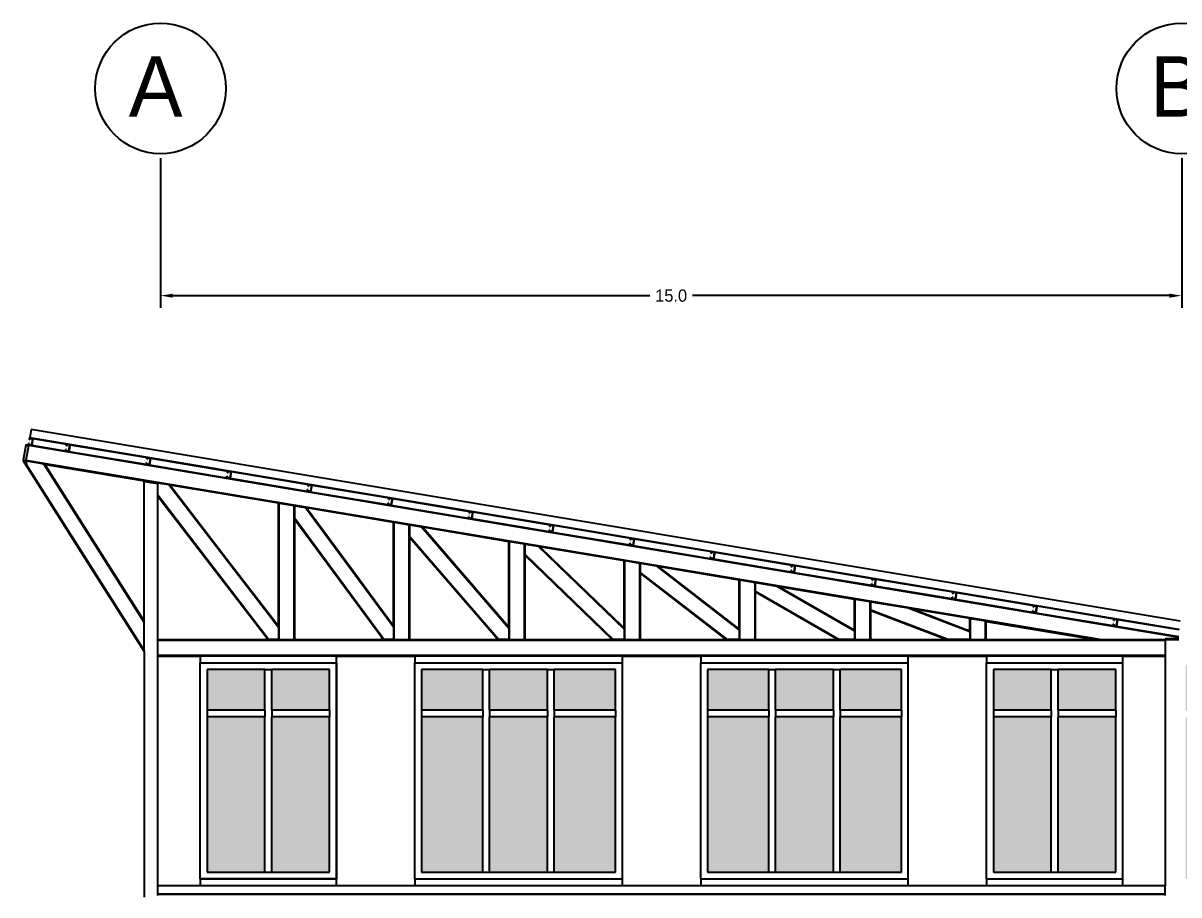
# Model space of a CAD drawing. Header units: metres. Extents: x -57 to 501, y 45 to 307.
# Drawn here: x 57.44 to 74.42, y 253.26 to 266.05 of the extents above; entities that cross this region are included whole.
import ezdxf

# ---------------------------------------------------------------- set-up
doc = ezdxf.new("R2010")
doc.units = ezdxf.units.M
doc.layers.add('atras', color=7, linetype='Continuous')
doc.dimstyles.get("Standard").update_dxf_attribs({"dimtxt": 0.18, "dimasz": 0.18, "dimexe": 0.18, "dimexo": 0.0625, "dimgap": 0.09, "dimtad": 0, "dimtih": 1, "dimtoh": 1, "dimdec": 1, "dimzin": 0, "dimdsep": 46, "dimtxsty": 'Standard', "dimcen": 0.09, "dimadec": 0, "dimazin": 0, "dimtfac": 1, "dimtdec": 1, "dimtofl": 0, "dimtmove": 0, "dimatfit": 3, "dimfxl": 1, "dimtolj": 1, "dimtzin": 0, "dimarcsym": 0})

# ---------------------------------------------------------------- blocks, each defined once
blk = doc.blocks.new('*D14')
at = {"layer": 'atras', "color": 0, "lineweight": -2, "transparency": 16777216}
for p, q in [((59.461, 264.074), (59.461, 261.874)), ((74.461, 264.074), (74.461, 261.874)), ((59.641, 262.054), (66.646, 262.054)), ((74.281, 262.054), (67.276, 262.054))]:
    blk.add_line(p, q, dxfattribs=at)
at = {"layer": 'atras', "color": 0, "transparency": 16777216}
for points in [[(59.641, 262.084), (59.641, 262.024), (59.461, 262.054)], [(74.281, 262.084), (74.281, 262.024), (74.461, 262.054)]]:
    blk.add_solid(points, dxfattribs=at)
at = {"layer": 'Defpoints', "color": 0, "transparency": 16777216}
for p in [(59.461, 264.137), (74.461, 264.137), (74.461, 262.054)]:
    blk.add_point(p, dxfattribs=at)
at = {"layer": 'atras', "color": 0, "transparency": 16777216, "insert": (66.961, 262.054), "char_height": 0.18, "attachment_point": 5}
blk.add_mtext('\\A1;15.0', dxfattribs=at)

msp = doc.modelspace()

# ---------------------------------------------------------------- hatches: boundary and pattern name
h = msp.add_hatch(color=256)
h.dxf.hatch_style = 1
h.set_gradient(color1=(199, 200, 202), tint=1, name='CURVED')
h.paths.add_polyline_path([(90.945, 256.566), (90.095, 256.566), (90.095, 255.971), (90.945, 255.971)])
h.paths.add_polyline_path([(91.895, 256.566), (91.045, 256.566), (91.045, 255.971), (91.895, 255.971)])
h.paths.add_polyline_path([(90.945, 255.871), (90.095, 255.871), (90.095, 253.591), (90.945, 253.591)])
h.paths.add_polyline_path([(91.895, 255.871), (91.045, 255.871), (91.045, 253.591), (91.895, 253.591)])
h.paths.add_polyline_path([(83.545, 256.566), (82.695, 256.566), (82.695, 255.971), (83.545, 255.971)])
h.paths.add_polyline_path([(84.545, 256.566), (83.645, 256.566), (83.645, 255.971), (84.545, 255.971)])
h.paths.add_polyline_path([(83.545, 255.871), (82.695, 255.871), (82.695, 253.591), (83.545, 253.591)])
h.paths.add_polyline_path([(84.545, 255.871), (83.645, 255.871), (83.645, 253.591), (84.545, 253.591)])
h.paths.add_polyline_path([(86.795, 256.566), (85.895, 256.566), (85.895, 255.971), (86.795, 255.971)])
h.paths.add_polyline_path([(87.745, 256.566), (86.895, 256.566), (86.895, 255.971), (87.745, 255.971)])
h.paths.add_polyline_path([(86.795, 255.871), (85.895, 255.871), (85.895, 253.591), (86.795, 253.591)])
h.paths.add_polyline_path([(87.745, 255.871), (86.895, 255.871), (86.895, 253.591), (87.745, 253.591)])
h.paths.add_polyline_path([(88.745, 256.566), (87.845, 256.566), (87.845, 255.971), (88.745, 255.971)])
h.paths.add_polyline_path([(88.745, 255.871), (87.845, 255.871), (87.845, 253.591), (88.745, 253.591)])
h.paths.add_polyline_path([(79.395, 256.566), (78.545, 256.566), (78.545, 255.971), (79.395, 255.971)])
h.paths.add_polyline_path([(80.345, 256.566), (79.495, 256.566), (79.495, 255.971), (80.345, 255.971)])
h.paths.add_polyline_path([(79.395, 255.871), (78.545, 255.871), (78.545, 253.591), (79.395, 253.591)])
h.paths.add_polyline_path([(80.345, 255.871), (79.495, 255.871), (79.495, 253.591), (80.345, 253.591)])
h.paths.add_polyline_path([(82.595, 256.566), (81.695, 256.566), (81.695, 255.971), (82.595, 255.971)])
h.paths.add_polyline_path([(82.595, 255.871), (81.695, 255.871), (81.695, 253.591), (82.595, 253.591)])
h.paths.add_polyline_path([(73.495, 255.871), (72.645, 255.871), (72.645, 253.591), (73.495, 253.591)])
h.paths.add_polyline_path([(75.449, 256.656), (74.532, 256.656), (74.532, 256.641), (74.532, 256.626), (74.52, 256.64), (74.52, 255.962), (74.532, 255.962), (75.449, 255.962)])
h.paths.add_polyline_path([(76.484, 256.656), (75.561, 256.656), (75.549, 256.656), (75.549, 255.962), (75.561, 255.962), (76.478, 255.962), (76.484, 255.962)])
h.paths.add_polyline_path([(77.52, 256.656), (76.59, 256.656), (76.584, 256.656), (76.584, 255.962), (76.59, 255.962), (77.514, 255.962), (77.52, 255.962)])
h.paths.add_polyline_path([(75.449, 255.862), (74.52, 255.862), (74.52, 253.491), (75.449, 253.491)])
h.paths.add_polyline_path([(76.484, 255.862), (76.478, 255.862), (75.555, 255.862), (75.549, 255.862), (75.549, 255.769), (75.549, 255.754), (75.549, 255.407), (75.549, 255.392), (75.549, 253.491), (75.555, 253.491), (76.484, 253.491)])
h.paths.add_polyline_path([(77.52, 255.862), (77.514, 255.862), (76.59, 255.862), (76.59, 254.506), (76.59, 254.49), (76.59, 254.144), (76.59, 254.129), (76.59, 253.491), (77.52, 253.491)])
h.paths.add_polyline_path([(60.995, 256.566), (60.145, 256.566), (60.145, 255.971), (60.995, 255.971)])
h.paths.add_polyline_path([(61.945, 256.566), (61.095, 256.566), (61.095, 255.971), (61.945, 255.971)])
h.paths.add_polyline_path([(60.995, 255.871), (60.145, 255.871), (60.145, 253.591), (60.995, 253.591)])
h.paths.add_polyline_path([(61.945, 255.871), (61.095, 255.871), (61.095, 253.591), (61.945, 253.591)])
h.paths.add_polyline_path([(64.195, 256.566), (63.295, 256.566), (63.295, 255.971), (64.195, 255.971)])
h.paths.add_polyline_path([(65.145, 256.566), (64.295, 256.566), (64.295, 255.971), (65.145, 255.971)])
h.paths.add_polyline_path([(66.145, 256.566), (65.245, 256.566), (65.245, 255.971), (66.145, 255.971)])
h.paths.add_polyline_path([(64.195, 255.871), (63.295, 255.871), (63.295, 253.591), (64.195, 253.591)])
h.paths.add_polyline_path([(65.145, 255.871), (64.295, 255.871), (64.295, 253.591), (65.145, 253.591)])
h.paths.add_polyline_path([(66.145, 255.871), (65.245, 255.871), (65.245, 253.591), (66.145, 253.591)])
h.paths.add_polyline_path([(68.395, 256.566), (67.495, 256.566), (67.495, 255.971), (68.395, 255.971)])
h.paths.add_polyline_path([(69.345, 256.566), (68.495, 256.566), (68.495, 255.971), (69.345, 255.971)])
h.paths.add_polyline_path([(70.345, 256.566), (69.445, 256.566), (69.445, 255.971), (70.345, 255.971)])
h.paths.add_polyline_path([(68.395, 255.871), (67.495, 255.871), (67.495, 253.591), (68.395, 253.591)])
h.paths.add_polyline_path([(69.345, 255.871), (68.495, 255.871), (68.495, 253.591), (69.345, 253.591)])
h.paths.add_polyline_path([(70.345, 255.871), (69.445, 255.871), (69.445, 253.591), (70.345, 253.591)])
h.paths.add_polyline_path([(72.545, 256.566), (71.695, 256.566), (71.695, 255.971), (72.545, 255.971)])
h.paths.add_polyline_path([(73.495, 256.566), (72.645, 256.566), (72.645, 255.971), (73.495, 255.971)])
h.paths.add_polyline_path([(72.545, 255.871), (71.695, 255.871), (71.695, 253.591), (72.545, 253.591)])

# ---------------------------------------------------------------- linework, layer by layer
at = {"layer": 'atras', "color": 251, "true_color": 0x636466}
for p, q in [((57.534, 259.941), (57.538, 259.965)), ((57.534, 259.941), (57.539, 259.94)), ((57.539, 259.971), (57.538, 259.965)), ((57.538, 259.965), (57.587, 259.957)), ((57.559, 260.089), (57.539, 259.971)), ((57.559, 260.089), (57.539, 259.971)), ((57.539, 259.971), (74.419, 257.158)), ((57.539, 259.94), (57.542, 259.959)), ((57.542, 259.959), (57.582, 259.953)), ((69.77, 258.054), (57.559, 260.089)), ((57.582, 259.953), (57.567, 259.864)), ((57.587, 259.957), (57.571, 259.858)), ((57.587, 259.957), (58.082, 259.874)), ((57.48, 259.857), (57.444, 259.64)), ((57.482, 259.867), (57.48, 259.857)), ((57.48, 259.857), (57.519, 259.85)), ((57.482, 259.867), (57.521, 259.86)), ((57.519, 259.85), (57.484, 259.64)), ((57.52, 259.857), (57.519, 259.85)), ((57.521, 259.86), (57.52, 259.857)), ((57.52, 259.857), (74.42, 257.04)), ((57.522, 259.867), (57.521, 259.86)), ((57.522, 259.867), (57.526, 259.891)), ((57.571, 259.858), (57.522, 259.867)), ((57.531, 259.89), (57.526, 259.891)), ((57.527, 259.871), (57.531, 259.89)), ((57.567, 259.864), (57.527, 259.871)), ((57.571, 259.858), (58.066, 259.776)), ((58.066, 259.776), (58.07, 259.801)), ((58.115, 259.768), (58.066, 259.776)), ((58.075, 259.8), (58.07, 259.801)), ((58.072, 259.78), (58.075, 259.8)), ((58.111, 259.773), (58.072, 259.78)), ((58.078, 259.85), (58.082, 259.874)), ((58.078, 259.85), (58.083, 259.849)), ((58.082, 259.874), (58.132, 259.866)), ((58.083, 259.849), (58.087, 259.869)), ((58.087, 259.869), (58.126, 259.862)), ((58.126, 259.862), (58.111, 259.773)), ((58.132, 259.866), (58.115, 259.768)), ((58.115, 259.768), (59.25, 259.579)), ((58.132, 259.866), (59.266, 259.677)), ((57.444, 259.64), (57.442, 259.63)), ((57.442, 259.63), (57.484, 259.623)), ((57.442, 259.63), (57.506, 259.53)), ((57.455, 259.627), (57.442, 259.63)), ((57.442, 259.63), (57.442, 259.63)), ((57.442, 259.63), (57.442, 259.63)), ((57.442, 259.63), (57.442, 259.63)), ((57.444, 259.64), (57.483, 259.633)), ((57.484, 259.623), (57.455, 259.627)), ((57.455, 259.627), (57.499, 259.559)), ((57.483, 259.633), (57.482, 259.63)), ((57.482, 259.63), (57.493, 259.628)), ((57.482, 259.63), (57.484, 259.623)), ((57.484, 259.64), (57.483, 259.633)), ((57.484, 259.64), (73.286, 257.006)), ((57.484, 259.623), (57.484, 259.623)), ((57.484, 259.623), (57.499, 259.559)), ((57.493, 259.628), (57.728, 259.589)), ((57.728, 259.589), (57.739, 259.587)), ((57.739, 259.587), (59.221, 259.34)), ((57.739, 259.587), (57.74, 259.58)), ((59.25, 259.579), (59.254, 259.603)), ((59.259, 259.602), (59.254, 259.603)), ((59.255, 259.583), (59.259, 259.602)), ((59.295, 259.576), (59.255, 259.583)), ((59.262, 259.653), (59.266, 259.677)), ((59.262, 259.653), (59.267, 259.652)), ((59.266, 259.677), (59.315, 259.669)), ((59.267, 259.652), (59.27, 259.671)), ((59.27, 259.671), (59.31, 259.665)), ((59.31, 259.665), (59.295, 259.576)), ((59.315, 259.669), (59.299, 259.57)), ((59.315, 259.669), (60.45, 259.48)), ((57.499, 259.559), (59.22, 256.847)), ((57.499, 259.559), (57.506, 259.53)), ((57.499, 259.559), (57.506, 259.53)), ((57.506, 259.53), (58.442, 258.054)), ((57.74, 259.58), (59.22, 259.334)), ((57.747, 259.579), (57.74, 259.58)), ((57.74, 259.58), (57.74, 259.58)), ((57.76, 259.577), (57.747, 259.579)), ((57.747, 259.579), (59.22, 257.258)), ((57.76, 259.577), (58.726, 258.054)), ((59.299, 259.57), (59.25, 259.579)), ((59.299, 259.57), (60.433, 259.381)), ((60.446, 259.455), (60.45, 259.48)), ((60.446, 259.455), (60.451, 259.454)), ((60.45, 259.48), (60.499, 259.472)), ((60.451, 259.454), (60.454, 259.474)), ((60.454, 259.474), (60.493, 259.468)), ((60.493, 259.468), (60.479, 259.379)), ((60.499, 259.472), (60.483, 259.373)), ((60.499, 259.472), (61.633, 259.283)), ((59.22, 259.334), (59.221, 259.34)), ((59.22, 259.33), (59.22, 259.334)), ((59.22, 259.33), (59.22, 259.33)), ((59.22, 258.054), (59.22, 259.33)), ((59.22, 259.33), (59.26, 259.323)), ((59.421, 259.307), (59.221, 259.34)), ((59.26, 259.323), (59.32, 259.313)), ((59.26, 259.323), (59.26, 259.323)), ((59.32, 259.313), (59.42, 259.297)), ((59.42, 259.297), (59.421, 259.307)), ((59.42, 259.128), (59.42, 259.297)), ((59.421, 259.307), (59.581, 259.28)), ((59.581, 259.28), (61.192, 257.186)), ((59.581, 259.28), (59.595, 259.278)), ((59.595, 259.278), (61.192, 259.011)), ((59.595, 259.278), (59.601, 259.27)), ((59.601, 259.27), (60.537, 258.054)), ((60.433, 259.381), (60.437, 259.406)), ((60.483, 259.373), (60.433, 259.381)), ((60.442, 259.405), (60.437, 259.406)), ((60.439, 259.385), (60.442, 259.405)), ((60.479, 259.379), (60.439, 259.385)), ((60.483, 259.373), (61.617, 259.184)), ((61.629, 259.258), (61.633, 259.283)), ((61.629, 259.258), (61.634, 259.257)), ((61.633, 259.283), (61.683, 259.274)), ((61.634, 259.257), (61.638, 259.277)), ((61.638, 259.277), (61.677, 259.27)), ((61.677, 259.27), (61.662, 259.182)), ((61.683, 259.274), (61.666, 259.176)), ((61.683, 259.274), (62.817, 259.085)), ((59.42, 259.112), (59.42, 259.128)), ((59.42, 259.128), (61.053, 257.006)), ((59.42, 257.006), (59.42, 259.112)), ((59.42, 259.112), (59.49, 259.021)), ((61.617, 259.184), (61.621, 259.209)), ((61.666, 259.176), (61.617, 259.184)), ((61.626, 259.208), (61.621, 259.209)), ((61.623, 259.188), (61.626, 259.208)), ((61.662, 259.182), (61.623, 259.188)), ((61.666, 259.176), (62.801, 258.987)), ((62.813, 259.061), (62.817, 259.085)), ((62.817, 259.085), (62.866, 259.077)), ((62.818, 259.06), (62.821, 259.08)), ((62.821, 259.08), (62.861, 259.073)), ((62.861, 259.073), (62.846, 258.984)), ((62.866, 259.077), (62.85, 258.979)), ((62.866, 259.077), (64.001, 258.888)), ((59.49, 259.021), (59.5, 259.008)), ((59.5, 259.008), (61.041, 257.006)), ((61.202, 259.01), (61.192, 259.011)), ((61.192, 259.005), (61.192, 259.011)), ((61.192, 257.202), (61.192, 259.005)), ((61.202, 257.006), (61.202, 259.01)), ((61.202, 259.01), (61.423, 258.973)), ((61.423, 257.006), (61.423, 258.973)), ((61.432, 258.971), (61.423, 258.973)), ((61.432, 258.786), (61.432, 258.971)), ((61.432, 258.971), (61.589, 258.945)), ((61.589, 258.945), (62.885, 257.191)), ((61.589, 258.945), (61.603, 258.943)), ((61.603, 258.943), (62.885, 258.729)), ((61.603, 258.943), (61.608, 258.936)), ((61.608, 258.936), (62.26, 258.054)), ((62.801, 258.987), (62.805, 259.011)), ((62.85, 258.979), (62.801, 258.987)), ((62.81, 259.011), (62.805, 259.011)), ((62.806, 258.991), (62.81, 259.011)), ((62.846, 258.984), (62.806, 258.991)), ((62.813, 259.061), (62.818, 259.06)), ((62.85, 258.979), (63.984, 258.789)), ((61.432, 258.786), (61.425, 258.78)), ((61.425, 258.78), (61.432, 258.77)), ((61.432, 258.786), (62.748, 257.006)), ((61.432, 258.77), (61.432, 258.786)), ((61.432, 258.77), (62.736, 257.006)), ((61.432, 258.732), (61.432, 258.77)), ((61.432, 258.715), (61.432, 258.732)), ((63.984, 258.789), (63.988, 258.814)), ((64.034, 258.781), (63.984, 258.789)), ((63.993, 258.813), (63.988, 258.814)), ((63.99, 258.794), (63.993, 258.813)), ((64.03, 258.787), (63.99, 258.794)), ((63.997, 258.863), (64.001, 258.888)), ((63.997, 258.863), (64.002, 258.863)), ((64.001, 258.888), (64.05, 258.88)), ((64.002, 258.863), (64.005, 258.882)), ((64.005, 258.882), (64.044, 258.876)), ((64.044, 258.876), (64.03, 258.787)), ((64.05, 258.88), (64.034, 258.781)), ((64.034, 258.781), (65.168, 258.592)), ((64.05, 258.88), (65.184, 258.691)), ((61.432, 258.054), (61.432, 258.715)), ((62.895, 258.728), (62.885, 258.729)), ((62.885, 258.723), (62.885, 258.729)), ((62.885, 257.208), (62.885, 258.723)), ((62.895, 257.006), (62.895, 258.728)), ((62.895, 258.728), (63.115, 258.691)), ((63.115, 257.006), (63.115, 258.691)), ((63.125, 258.689), (63.115, 258.691)), ((63.125, 258.521), (63.125, 258.689)), ((63.125, 258.689), (63.295, 258.661)), ((63.295, 258.661), (64.577, 257.174)), ((63.295, 258.661), (63.31, 258.659)), ((63.31, 258.659), (64.577, 258.447)), ((63.31, 258.659), (63.317, 258.651)), ((63.317, 258.651), (63.832, 258.054)), ((65.168, 258.592), (65.172, 258.617)), ((65.217, 258.584), (65.168, 258.592)), ((65.177, 258.616), (65.172, 258.617)), ((65.174, 258.596), (65.177, 258.616)), ((65.213, 258.59), (65.174, 258.596)), ((65.18, 258.666), (65.184, 258.691)), ((65.18, 258.666), (65.185, 258.665)), ((65.184, 258.691), (65.234, 258.683)), ((65.185, 258.665), (65.189, 258.685)), ((65.189, 258.685), (65.228, 258.678)), ((65.228, 258.678), (65.213, 258.59)), ((65.234, 258.683), (65.217, 258.584)), ((65.217, 258.584), (66.352, 258.395)), ((65.234, 258.683), (66.368, 258.494)), ((63.125, 258.506), (63.125, 258.521)), ((63.125, 258.521), (64.432, 257.006)), ((63.125, 258.506), (64.419, 257.006)), ((63.125, 258.474), (63.125, 258.506)), ((63.125, 258.459), (63.125, 258.474)), ((63.125, 258.054), (63.125, 258.459)), ((64.577, 258.447), (64.587, 258.446)), ((64.577, 258.441), (64.577, 258.447)), ((64.577, 257.189), (64.577, 258.441)), ((64.587, 257.006), (64.587, 258.446)), ((64.587, 258.446), (64.808, 258.409)), ((64.808, 257.006), (64.808, 258.409)), ((64.808, 258.409), (64.817, 258.407)), ((64.817, 258.254), (64.817, 258.407)), ((64.817, 258.407), (65.009, 258.375)), ((66.352, 258.395), (66.356, 258.42)), ((66.401, 258.387), (66.352, 258.395)), ((66.361, 258.419), (66.356, 258.42)), ((66.357, 258.399), (66.361, 258.419)), ((66.397, 258.392), (66.357, 258.399)), ((66.364, 258.469), (66.368, 258.494)), ((66.364, 258.469), (66.369, 258.468)), ((66.368, 258.494), (66.417, 258.485)), ((66.369, 258.468), (66.372, 258.488)), ((66.372, 258.488), (66.412, 258.481)), ((66.412, 258.481), (66.397, 258.392)), ((66.417, 258.485), (66.401, 258.387)), ((66.417, 258.485), (67.552, 258.296)), ((64.817, 258.241), (64.817, 258.254)), ((64.817, 258.254), (66.111, 257.006)), ((64.817, 258.241), (66.097, 257.006)), ((64.817, 258.216), (64.817, 258.241)), ((65.009, 258.375), (66.27, 257.159)), ((65.009, 258.375), (65.026, 258.372)), ((65.026, 258.372), (66.27, 258.165)), ((65.026, 258.372), (65.035, 258.364)), ((65.035, 258.364), (65.356, 258.054)), ((66.401, 258.387), (67.535, 258.198)), ((67.548, 258.272), (67.552, 258.296)), ((67.548, 258.272), (67.553, 258.271)), ((67.552, 258.296), (67.601, 258.288)), ((67.553, 258.271), (67.556, 258.291)), ((67.556, 258.291), (67.595, 258.284)), ((67.595, 258.284), (67.581, 258.195)), ((67.601, 258.288), (67.585, 258.189)), ((67.601, 258.288), (68.735, 258.099)), ((58.442, 258.054), (59.22, 256.829)), ((58.726, 258.054), (59.22, 257.276)), ((59.22, 257.276), (59.22, 258.054)), ((60.537, 258.054), (61.152, 257.254)), ((61.432, 257.006), (61.432, 258.054)), ((62.26, 258.054), (62.845, 257.262)), ((63.125, 257.006), (63.125, 258.054)), ((63.832, 258.054), (64.537, 257.236)), ((64.817, 258.202), (64.817, 258.216)), ((64.817, 258.054), (64.817, 258.202)), ((64.817, 257.006), (64.817, 258.054)), ((65.356, 258.054), (66.23, 257.211)), ((66.27, 258.165), (66.28, 258.164)), ((66.27, 258.159), (66.27, 258.165)), ((66.27, 257.172), (66.27, 258.159)), ((66.28, 257.006), (66.28, 258.164)), ((66.28, 258.164), (66.5, 258.127)), ((66.5, 257.006), (66.5, 258.127)), ((66.5, 258.127), (66.51, 258.125)), ((66.51, 257.986), (66.51, 258.125)), ((66.51, 258.125), (66.74, 258.087)), ((66.74, 258.087), (67.962, 257.145)), ((66.74, 258.087), (66.761, 258.083)), ((66.761, 258.083), (67.962, 257.883)), ((66.761, 258.083), (66.772, 258.075)), ((66.772, 258.075), (66.799, 258.054)), ((66.799, 258.054), (67.922, 257.188)), ((67.535, 258.198), (67.539, 258.222)), ((67.585, 258.189), (67.535, 258.198)), ((67.544, 258.221), (67.539, 258.222)), ((67.541, 258.202), (67.544, 258.221)), ((67.581, 258.195), (67.541, 258.202)), ((67.585, 258.189), (68.397, 258.054)), ((68.397, 258.054), (68.719, 258)), ((68.731, 258.074), (68.735, 258.099)), ((68.731, 258.074), (68.736, 258.074)), ((68.735, 258.099), (68.785, 258.091)), ((68.736, 258.074), (68.74, 258.093)), ((68.74, 258.093), (68.779, 258.087)), ((68.774, 258.054), (68.764, 257.998)), ((68.779, 258.054), (68.768, 257.992)), ((68.779, 258.087), (68.774, 258.054)), ((68.785, 258.091), (68.779, 258.054)), ((68.785, 258.091), (69.006, 258.054)), ((69.006, 258.054), (69.919, 257.902)), ((74.439, 257.276), (69.77, 258.054)), ((66.51, 257.974), (66.51, 257.986)), ((66.51, 257.986), (67.782, 257.006)), ((66.51, 257.974), (67.766, 257.006)), ((66.51, 257.955), (66.51, 257.974)), ((66.51, 257.943), (66.51, 257.955)), ((66.51, 257.006), (66.51, 257.943)), ((67.962, 257.883), (67.972, 257.881)), ((67.962, 257.876), (67.962, 257.883)), ((68.719, 258), (68.723, 258.025)), ((68.768, 257.992), (68.719, 258)), ((68.728, 258.024), (68.723, 258.025)), ((68.725, 258.004), (68.728, 258.024)), ((68.764, 257.998), (68.725, 258.004)), ((68.768, 257.992), (69.903, 257.803)), ((69.915, 257.877), (69.919, 257.902)), ((69.919, 257.902), (69.968, 257.893)), ((69.92, 257.876), (69.923, 257.896)), ((69.923, 257.896), (69.963, 257.889)), ((69.963, 257.889), (69.948, 257.801)), ((69.968, 257.893), (69.952, 257.795)), ((69.968, 257.893), (71.103, 257.704)), ((67.962, 257.157), (67.962, 257.876)), ((67.972, 257.006), (67.972, 257.881)), ((67.972, 257.881), (68.193, 257.845)), ((68.193, 257.006), (68.193, 257.845)), ((68.193, 257.845), (68.202, 257.843)), ((68.202, 257.716), (68.202, 257.843)), ((68.202, 257.843), (68.513, 257.791)), ((68.202, 257.705), (68.202, 257.716)), ((68.202, 257.716), (69.434, 257.006)), ((68.513, 257.791), (69.655, 257.133)), ((68.513, 257.791), (68.54, 257.787)), ((68.54, 257.787), (69.655, 257.601)), ((68.54, 257.787), (68.557, 257.777)), ((68.557, 257.777), (69.615, 257.167)), ((69.903, 257.803), (69.907, 257.828)), ((69.952, 257.795), (69.903, 257.803)), ((69.912, 257.827), (69.907, 257.828)), ((69.908, 257.807), (69.912, 257.827)), ((69.948, 257.801), (69.908, 257.807)), ((69.915, 257.877), (69.92, 257.876)), ((69.952, 257.795), (71.086, 257.606)), ((68.202, 257.705), (69.415, 257.006)), ((68.202, 257.693), (68.202, 257.705)), ((68.202, 257.682), (68.202, 257.693)), ((68.202, 257.006), (68.202, 257.682)), ((69.665, 257.599), (69.655, 257.601)), ((69.655, 257.594), (69.655, 257.601)), ((69.655, 257.144), (69.655, 257.594)), ((69.665, 257.006), (69.665, 257.599)), ((69.665, 257.599), (69.885, 257.563)), ((69.885, 257.006), (69.885, 257.563)), ((69.885, 257.563), (69.895, 257.561)), ((69.895, 257.443), (69.895, 257.561)), ((69.895, 257.561), (70.442, 257.47)), ((71.086, 257.606), (71.09, 257.63)), ((71.136, 257.598), (71.086, 257.606)), ((71.095, 257.63), (71.09, 257.63)), ((71.092, 257.61), (71.095, 257.63)), ((71.132, 257.603), (71.092, 257.61)), ((71.099, 257.68), (71.103, 257.704)), ((71.099, 257.68), (71.104, 257.679)), ((71.103, 257.704), (71.152, 257.696)), ((71.104, 257.679), (71.107, 257.699)), ((71.107, 257.699), (71.146, 257.692)), ((71.146, 257.692), (71.132, 257.603)), ((71.152, 257.696), (71.136, 257.598)), ((71.136, 257.598), (72.27, 257.409)), ((71.152, 257.696), (72.286, 257.507)), ((69.895, 257.433), (69.895, 257.443)), ((69.895, 257.443), (71.039, 257.006)), ((69.895, 257.433), (71.011, 257.006)), ((69.895, 257.428), (69.895, 257.433)), ((69.895, 257.417), (69.895, 257.428)), ((69.895, 257.006), (69.895, 257.417)), ((70.442, 257.47), (70.491, 257.462)), ((70.442, 257.47), (71.347, 257.124)), ((70.491, 257.462), (71.347, 257.319)), ((70.491, 257.462), (70.522, 257.45)), ((70.522, 257.45), (71.307, 257.149)), ((72.27, 257.409), (72.274, 257.433)), ((72.319, 257.4), (72.27, 257.409)), ((72.279, 257.432), (72.274, 257.433)), ((72.276, 257.413), (72.279, 257.432)), ((72.315, 257.406), (72.276, 257.413)), ((72.282, 257.482), (72.286, 257.507)), ((72.282, 257.482), (72.287, 257.482)), ((72.286, 257.507), (72.336, 257.499)), ((72.287, 257.482), (72.291, 257.501)), ((72.291, 257.501), (72.33, 257.495)), ((72.33, 257.495), (72.315, 257.406)), ((72.336, 257.499), (72.319, 257.4)), ((72.319, 257.4), (73.454, 257.211)), ((72.336, 257.499), (73.47, 257.31)), ((59.22, 257.258), (59.22, 257.276)), ((59.22, 256.847), (59.22, 257.258)), ((61.152, 257.254), (61.162, 257.242)), ((61.162, 257.242), (61.192, 257.202)), ((62.845, 257.262), (62.855, 257.249)), ((62.855, 257.249), (62.885, 257.208)), ((62.885, 257.208), (62.885, 257.191)), ((64.537, 257.236), (64.547, 257.224)), ((64.547, 257.224), (64.577, 257.189)), ((66.23, 257.211), (66.24, 257.202)), ((71.347, 257.319), (71.357, 257.317)), ((71.347, 257.312), (71.347, 257.319)), ((71.347, 257.134), (71.347, 257.312)), ((71.357, 257.006), (71.357, 257.317)), ((71.357, 257.317), (71.578, 257.281)), ((71.578, 257.006), (71.578, 257.281)), ((71.578, 257.281), (71.587, 257.279)), ((71.587, 257.279), (73.227, 257.006)), ((71.587, 257.272), (71.587, 257.279)), ((71.587, 257.272), (73.187, 257.006)), ((71.587, 257.006), (71.587, 257.272)), ((73.454, 257.211), (73.458, 257.236)), ((73.503, 257.203), (73.454, 257.211)), ((73.463, 257.235), (73.458, 257.236)), ((73.459, 257.215), (73.463, 257.235)), ((73.499, 257.209), (73.459, 257.215)), ((73.466, 257.285), (73.47, 257.31)), ((73.466, 257.285), (73.471, 257.284)), ((73.47, 257.31), (73.519, 257.302)), ((73.471, 257.284), (73.474, 257.304)), ((73.474, 257.304), (73.514, 257.298)), ((73.514, 257.298), (73.499, 257.209)), ((73.519, 257.302), (73.503, 257.203)), ((73.519, 257.302), (74.418, 257.152)), ((61.192, 257.202), (61.192, 257.186)), ((61.192, 257.186), (61.192, 257.006)), ((62.885, 257.191), (62.885, 257.006)), ((64.577, 257.189), (64.577, 257.174)), ((64.577, 257.174), (64.577, 257.006)), ((66.24, 257.202), (66.27, 257.172)), ((66.27, 257.172), (66.27, 257.159)), ((66.27, 257.159), (66.27, 257.006)), ((67.922, 257.188), (67.932, 257.181)), ((67.932, 257.181), (67.962, 257.157)), ((67.962, 257.157), (67.962, 257.145)), ((67.962, 257.145), (67.962, 257.006)), ((69.615, 257.167), (69.625, 257.162)), ((69.625, 257.162), (69.655, 257.144)), ((69.655, 257.144), (69.655, 257.133)), ((69.655, 257.133), (69.655, 257.006)), ((71.307, 257.149), (71.317, 257.146)), ((71.317, 257.146), (71.347, 257.134)), ((71.347, 257.134), (71.347, 257.124)), ((71.347, 257.124), (71.347, 257.006)), ((73.503, 257.203), (74.42, 257.05)), ((74.419, 257.158), (74.418, 257.152)), ((74.419, 257.158), (74.42, 257.163)), ((59.42, 257.006), (59.49, 257.006)), ((59.42, 256.996), (59.42, 257.006)), ((59.42, 256.996), (74.22, 256.996)), ((59.42, 256.776), (59.42, 256.996)), ((59.49, 257.006), (59.5, 257.006)), ((59.5, 257.006), (61.001, 257.006)), ((61.013, 257.006), (61.001, 257.006)), ((61.041, 257.006), (61.013, 257.006)), ((61.053, 257.006), (61.041, 257.006)), ((61.192, 257.006), (61.053, 257.006)), ((61.192, 257.006), (61.202, 257.006)), ((61.202, 257.006), (61.423, 257.006)), ((61.423, 257.006), (61.432, 257.006)), ((61.432, 257.006), (62.696, 257.006)), ((62.708, 257.006), (62.696, 257.006)), ((62.736, 257.006), (62.708, 257.006)), ((62.748, 257.006), (62.736, 257.006)), ((62.885, 257.006), (62.748, 257.006)), ((62.885, 257.006), (62.895, 257.006)), ((62.895, 257.006), (63.115, 257.006)), ((63.115, 257.006), (63.125, 257.006)), ((63.125, 257.006), (64.379, 257.006)), ((64.392, 257.006), (64.379, 257.006)), ((64.419, 257.006), (64.392, 257.006)), ((64.432, 257.006), (64.419, 257.006)), ((64.577, 257.006), (64.432, 257.006)), ((64.577, 257.006), (64.587, 257.006)), ((64.587, 257.006), (64.808, 257.006)), ((64.808, 257.006), (64.817, 257.006)), ((64.817, 257.006), (66.057, 257.006)), ((66.071, 257.006), (66.057, 257.006)), ((66.097, 257.006), (66.071, 257.006)), ((66.111, 257.006), (66.097, 257.006)), ((66.27, 257.006), (66.111, 257.006)), ((66.27, 257.006), (66.28, 257.006)), ((66.28, 257.006), (66.5, 257.006)), ((66.5, 257.006), (66.51, 257.006)), ((66.51, 257.006), (67.726, 257.006)), ((67.742, 257.006), (67.726, 257.006)), ((67.766, 257.006), (67.742, 257.006)), ((67.782, 257.006), (67.766, 257.006)), ((67.962, 257.006), (67.782, 257.006)), ((67.962, 257.006), (67.972, 257.006)), ((67.972, 257.006), (68.193, 257.006)), ((68.193, 257.006), (68.202, 257.006)), ((68.202, 257.006), (69.375, 257.006)), ((69.394, 257.006), (69.375, 257.006)), ((69.415, 257.006), (69.394, 257.006)), ((69.434, 257.006), (69.415, 257.006)), ((69.655, 257.006), (69.434, 257.006)), ((69.655, 257.006), (69.665, 257.006)), ((69.665, 257.006), (69.885, 257.006)), ((69.885, 257.006), (69.895, 257.006)), ((69.895, 257.006), (70.971, 257.006)), ((70.999, 257.006), (70.971, 257.006)), ((71.011, 257.006), (70.999, 257.006)), ((71.039, 257.006), (71.011, 257.006)), ((71.347, 257.006), (71.039, 257.006)), ((71.347, 257.006), (71.357, 257.006)), ((71.357, 257.006), (71.578, 257.006)), ((71.578, 257.006), (71.587, 257.006)), ((71.587, 257.006), (73.187, 257.006)), ((73.187, 257.006), (73.227, 257.006)), ((73.227, 257.006), (73.286, 257.006)), ((73.286, 257.006), (74.22, 257.006)), ((74.42, 257.016), (74.22, 257.016)), ((74.22, 257.006), (74.22, 257.016)), ((74.22, 257.006), (74.22, 256.996)), ((74.22, 257.006), (74.32, 257.006)), ((74.22, 256.996), (74.22, 256.776)), ((74.32, 257.006), (74.42, 257.006)), ((59.22, 256.829), (59.22, 256.847)), ((59.22, 256.829), (59.22, 253.266)), ((59.42, 256.776), (74.22, 256.776)), ((59.42, 256.766), (59.42, 256.776)), ((59.42, 256.766), (74.22, 256.766)), ((59.42, 256.761), (59.42, 256.766)), ((59.42, 253.391), (59.42, 256.761)), ((59.42, 256.761), (60.045, 256.761)), ((60.045, 256.761), (60.045, 256.666)), ((62.045, 256.761), (63.195, 256.761)), ((62.045, 256.666), (62.045, 256.761)), ((63.195, 256.761), (63.195, 256.666)), ((66.245, 256.761), (67.395, 256.761)), ((66.245, 256.666), (66.245, 256.761)), ((67.395, 256.761), (67.395, 256.666)), ((70.445, 256.761), (71.595, 256.761)), ((70.445, 256.666), (70.445, 256.761)), ((71.595, 256.761), (71.595, 256.666)), ((73.595, 256.761), (74.22, 256.761)), ((73.595, 256.666), (73.595, 256.761)), ((74.22, 256.776), (74.22, 256.766)), ((74.22, 256.766), (74.22, 256.761)), ((74.22, 256.761), (74.22, 253.391)), ((60.045, 253.491), (60.045, 256.666)), ((60.045, 256.666), (62.045, 256.666)), ((60.045, 256.666), (62.045, 256.666)), ((60.045, 253.491), (60.045, 256.666)), ((60.145, 256.566), (60.145, 255.971)), ((60.995, 256.566), (60.145, 256.566)), ((60.995, 256.566), (61.095, 256.566)), ((60.995, 255.971), (60.995, 256.566)), ((61.945, 256.566), (61.095, 256.566)), ((61.095, 255.971), (61.095, 256.566)), ((61.945, 255.971), (61.945, 256.566)), ((62.045, 253.491), (62.045, 256.666)), ((62.045, 256.666), (62.045, 253.491)), ((63.195, 256.666), (66.245, 256.666)), ((63.195, 253.491), (63.195, 256.666)), ((63.295, 256.566), (63.295, 255.971)), ((64.195, 256.566), (63.295, 256.566)), ((64.195, 256.566), (64.295, 256.566)), ((64.195, 255.971), (64.195, 256.566)), ((64.295, 255.971), (64.295, 256.566)), ((65.145, 256.566), (64.295, 256.566)), ((65.145, 256.566), (65.245, 256.566)), ((65.145, 255.971), (65.145, 256.566)), ((66.145, 256.566), (65.245, 256.566)), ((65.245, 255.971), (65.245, 256.566)), ((66.145, 255.971), (66.145, 256.566)), ((66.245, 253.491), (66.245, 256.666)), ((67.395, 253.491), (67.395, 256.666)), ((67.395, 256.666), (70.445, 256.666)), ((67.495, 256.566), (67.495, 255.971)), ((68.395, 256.566), (67.495, 256.566)), ((68.395, 256.566), (68.495, 256.566)), ((68.395, 255.971), (68.395, 256.566)), ((68.495, 255.971), (68.495, 256.566)), ((69.345, 256.566), (68.495, 256.566)), ((69.345, 256.566), (69.445, 256.566)), ((69.345, 255.971), (69.345, 256.566)), ((70.345, 256.566), (69.445, 256.566)), ((69.445, 255.971), (69.445, 256.566)), ((70.345, 255.971), (70.345, 256.566)), ((70.445, 253.491), (70.445, 256.666)), ((71.595, 253.491), (71.595, 256.666)), ((71.595, 256.666), (73.595, 256.666)), ((71.695, 256.566), (71.695, 255.971)), ((72.545, 256.566), (71.695, 256.566)), ((72.545, 256.566), (72.645, 256.566)), ((72.545, 255.971), (72.545, 256.566)), ((73.495, 256.566), (72.645, 256.566)), ((72.645, 255.971), (72.645, 256.566)), ((73.495, 255.971), (73.495, 256.566)), ((73.595, 253.491), (73.595, 256.666)), ((60.995, 255.971), (60.145, 255.971)), ((60.145, 255.971), (60.145, 255.871)), ((60.995, 255.871), (60.145, 255.871)), ((60.145, 255.871), (60.145, 253.591)), ((60.995, 255.971), (60.995, 255.871)), ((60.995, 253.591), (60.995, 255.871)), ((61.945, 255.971), (61.095, 255.971)), ((61.095, 255.971), (61.095, 255.871)), ((61.945, 255.871), (61.095, 255.871)), ((61.095, 253.591), (61.095, 255.871)), ((61.945, 255.971), (61.945, 255.871)), ((61.945, 253.591), (61.945, 255.871)), ((64.195, 255.971), (63.295, 255.971)), ((63.295, 255.971), (63.295, 255.871)), ((64.195, 255.871), (63.295, 255.871)), ((63.295, 255.871), (63.295, 253.591)), ((64.195, 255.971), (64.195, 255.871)), ((64.195, 253.591), (64.195, 255.871)), ((65.145, 255.971), (64.295, 255.971)), ((64.295, 255.971), (64.295, 255.871)), ((65.145, 255.871), (64.295, 255.871)), ((64.295, 253.591), (64.295, 255.871)), ((65.145, 255.971), (65.145, 255.871)), ((65.145, 253.591), (65.145, 255.871)), ((66.145, 255.971), (65.245, 255.971)), ((65.245, 255.971), (65.245, 255.871)), ((66.145, 255.871), (65.245, 255.871)), ((65.245, 253.591), (65.245, 255.871)), ((66.145, 255.971), (66.145, 255.871)), ((66.145, 253.591), (66.145, 255.871)), ((68.395, 255.971), (67.495, 255.971)), ((67.495, 255.971), (67.495, 255.871)), ((68.395, 255.871), (67.495, 255.871)), ((67.495, 255.871), (67.495, 253.591)), ((68.395, 255.971), (68.395, 255.871)), ((68.395, 253.591), (68.395, 255.871)), ((69.345, 255.971), (68.495, 255.971)), ((68.495, 255.971), (68.495, 255.871)), ((69.345, 255.871), (68.495, 255.871)), ((68.495, 253.591), (68.495, 255.871)), ((69.345, 255.971), (69.345, 255.871)), ((69.345, 253.591), (69.345, 255.871)), ((70.345, 255.971), (69.445, 255.971)), ((69.445, 255.971), (69.445, 255.871)), ((70.345, 255.871), (69.445, 255.871)), ((69.445, 253.591), (69.445, 255.871)), ((70.345, 255.971), (70.345, 255.871)), ((70.345, 253.591), (70.345, 255.871)), ((72.545, 255.971), (71.695, 255.971)), ((71.695, 255.971), (71.695, 255.871)), ((72.545, 255.871), (71.695, 255.871)), ((71.695, 255.871), (71.695, 253.591)), ((72.545, 255.971), (72.545, 255.871)), ((72.545, 253.591), (72.545, 255.871)), ((73.495, 255.971), (72.645, 255.971)), ((72.645, 255.971), (72.645, 255.871)), ((73.495, 255.871), (72.645, 255.871)), ((72.645, 253.591), (72.645, 255.871)), ((73.495, 255.971), (73.495, 255.871)), ((73.495, 253.591), (73.495, 255.871)), ((60.045, 253.491), (62.045, 253.491)), ((60.045, 253.491), (60.045, 253.391)), ((62.045, 253.491), (60.045, 253.491)), ((60.145, 253.591), (60.995, 253.591)), ((60.995, 253.591), (61.095, 253.591)), ((61.095, 253.591), (61.945, 253.591)), ((62.045, 253.391), (62.045, 253.491)), ((63.195, 253.491), (66.245, 253.491)), ((63.195, 253.491), (63.195, 253.391)), ((63.295, 253.591), (64.195, 253.591)), ((64.195, 253.591), (64.295, 253.591)), ((64.295, 253.591), (65.145, 253.591)), ((65.145, 253.591), (65.245, 253.591)), ((65.245, 253.591), (66.145, 253.591)), ((66.245, 253.391), (66.245, 253.491)), ((67.395, 253.491), (70.445, 253.491)), ((67.395, 253.491), (67.395, 253.391)), ((67.495, 253.591), (68.395, 253.591)), ((68.395, 253.591), (68.495, 253.591)), ((68.495, 253.591), (69.345, 253.591)), ((69.345, 253.591), (69.445, 253.591)), ((69.445, 253.591), (70.345, 253.591)), ((70.445, 253.391), (70.445, 253.491)), ((71.595, 253.491), (73.595, 253.491)), ((71.595, 253.491), (71.595, 253.391)), ((71.695, 253.591), (72.545, 253.591)), ((72.545, 253.591), (72.645, 253.591)), ((72.645, 253.591), (73.495, 253.591)), ((73.595, 253.391), (73.595, 253.491)), ((59.22, 253.391), (59.22, 253.271)), ((60.045, 253.391), (59.42, 253.391)), ((59.42, 253.271), (59.42, 253.391)), ((62.045, 253.391), (60.045, 253.391)), ((63.195, 253.391), (62.045, 253.391)), ((66.245, 253.391), (63.195, 253.391)), ((67.395, 253.391), (66.245, 253.391)), ((70.445, 253.391), (67.395, 253.391)), ((71.595, 253.391), (70.445, 253.391)), ((73.595, 253.391), (71.595, 253.391)), ((74.22, 253.391), (73.595, 253.391)), ((74.22, 253.271), (74.22, 253.391)), ((59.22, 253.271), (59.22, 253.266)), ((59.22, 253.266), (59.22, 253.223)), ((59.42, 253.266), (59.42, 253.271)), ((59.42, 253.271), (74.22, 253.271)), ((59.42, 253.25), (59.42, 253.266)), ((59.42, 253.266), (74.22, 253.266)), ((74.22, 253.266), (74.22, 253.271)), ((74.22, 253.25), (74.22, 253.266))]:
    msp.add_line(p, q, dxfattribs=at)
at = {"layer": 'atras', "color": 252, "true_color": 0x939598}
for centre in [(59.461, 265.096), (74.461, 265.096)]:
    msp.add_circle(centre, 0.959, dxfattribs=at)

# ---------------------------------------------------------------- texts
at = {"layer": 'atras', "color": 252, "true_color": 0x939598, "char_height": 0.886, "attachment_point": 1}
for s, width, insert in [('A', 0.62671, (58.994, 265.568)), ('B', 0.8858, (73.994, 265.568))]:
    msp.add_mtext_dynamic_manual_height_columns(s, width=width, gutter_width=4.429, heights=[0], dxfattribs=dict(at, insert=insert))

# ---------------------------------------------------------------- dimensions: what is measured, and where the dimension line sits
at = {"layer": 'atras', "color": 252, "true_color": 0x939598}
dim = msp.add_linear_dim(base=(74.461, 262.054), p1=(59.461, 264.137), p2=(74.461, 264.137), dimstyle='Standard', dxfattribs=at)
dim.commit()
dim.dimension.update_dxf_attribs({"geometry": '*D14', "text_midpoint": (66.961, 262.054)})

doc.saveas('drawing.dxf')
